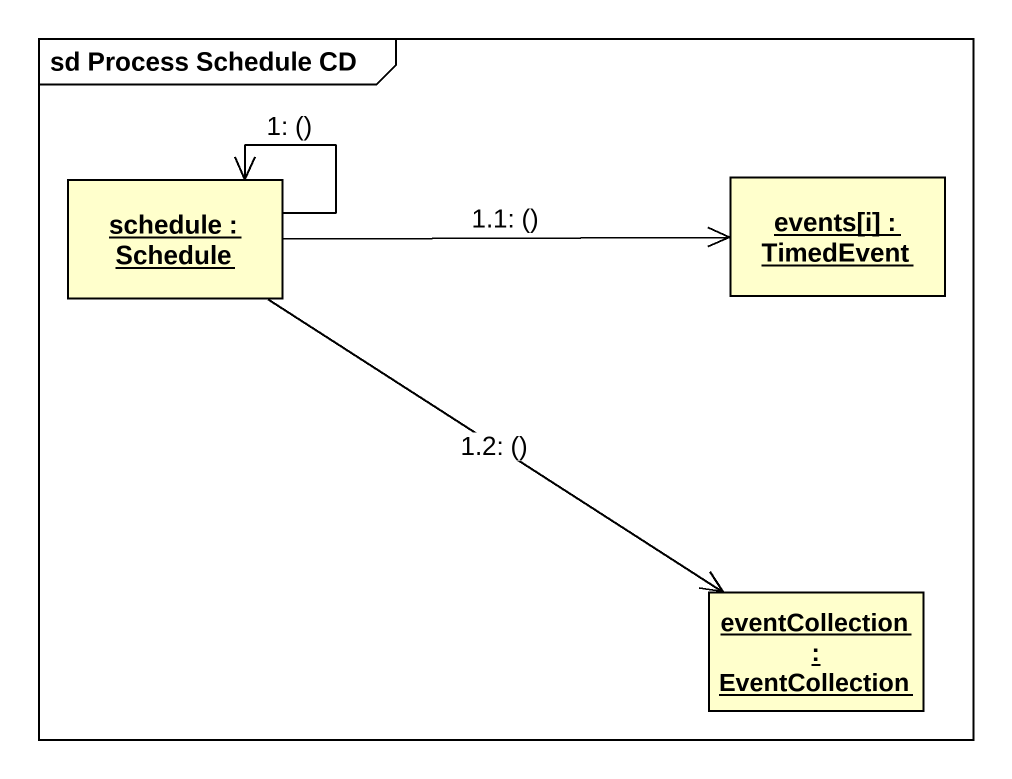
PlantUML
@startuml
mainframe sd Process Schedule CD
hide circle
hide empty members
object "schedule : Schedule" as schedule
object "events[i] : TimedEvent" as events_i
object "eventCollection : EventCollection" as eventCollection
schedule --> schedule : 1: ()
schedule -right-> events_i : 1.1: ()
schedule --> eventCollection : 1.2: ()
@enduml
